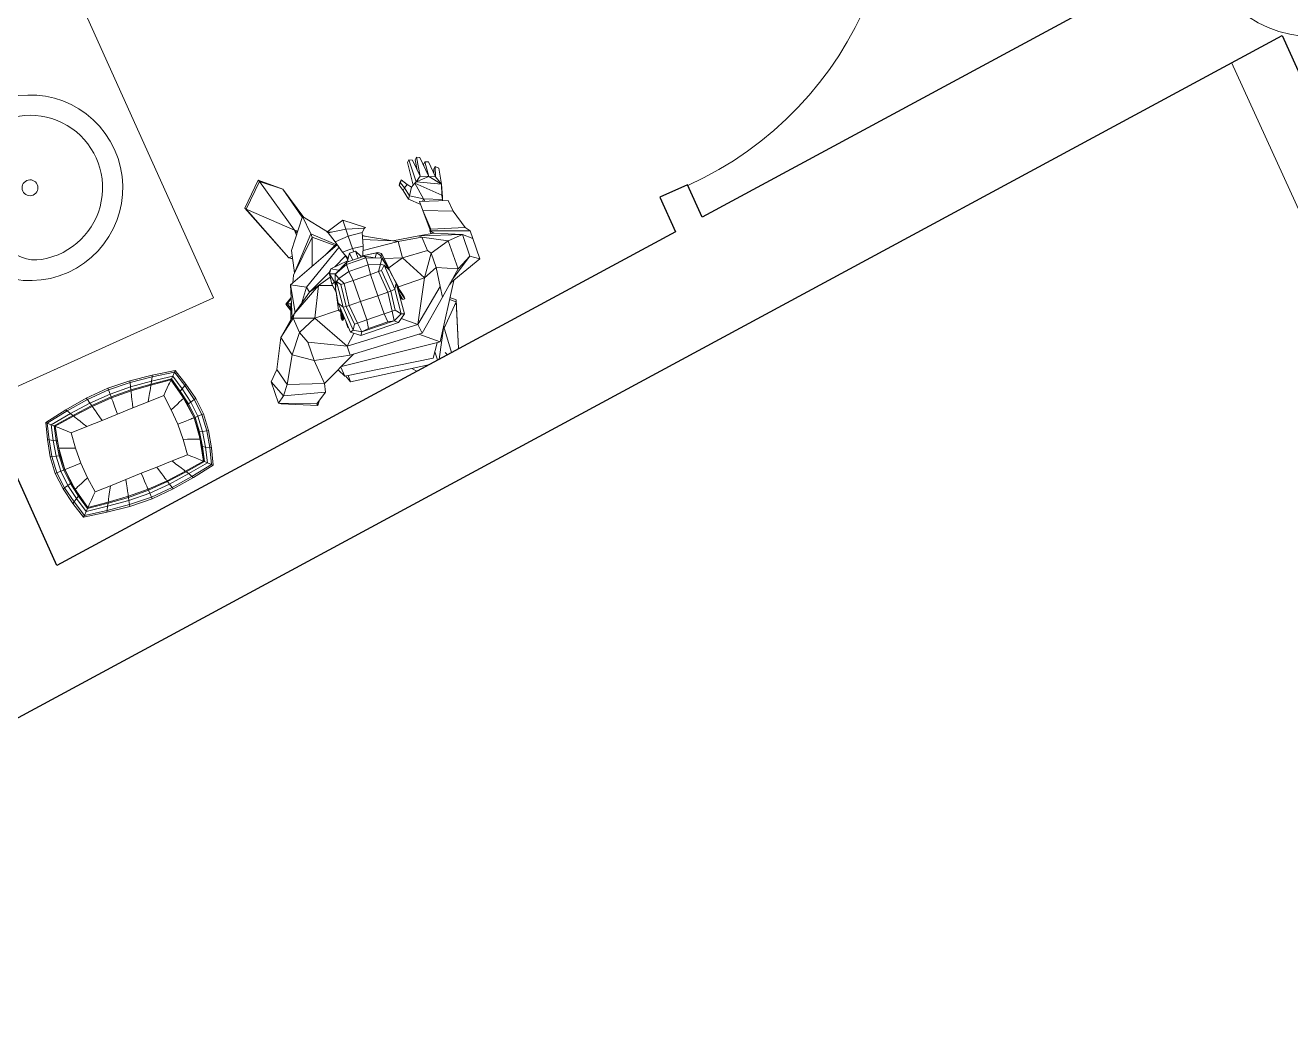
# Model space of a CAD drawing. Header units: metres. Extents: x -217 to -108, y -304 to -188.
# Drawn here: x -149.127 to -145.837, y -229.414 to -226.815 of the extents above; entities that cross this region are included whole.
import ezdxf

# ---------------------------------------------------------------- set-up
doc = ezdxf.new("R2010")
doc.units = ezdxf.units.M
for name, color, linetype, lineweight in [('A-DOOR', 31, 'Continuous', 9), ('A-FLOR', 192, 'Continuous', 9), ('A-WALL', 113, 'Continuous', 9), ('G-IMPT', 8, 'Continuous', 9), ('I-WALL', 2, 'Continuous', 9), ('L-SITE', 91, 'Continuous', 9), ('P-SANR-FIXT', 6, 'Continuous', 9), ('Q-CASE', 31, 'Continuous', 9), ('Q-SPCQ', 91, 'Continuous', 9), ('S-COLS', 52, 'Continuous', 9)]:
    doc.layers.add(name, color=color, linetype=linetype, lineweight=lineweight)

# ---------------------------------------------------------------- blocks, each defined once
blk = doc.blocks.new('M_Hormigón-Redondo-Pilar - 600 mm-V49-Nivel 3')
at = {"layer": 'S-COLS'}
h = blk.add_hatch(dxfattribs=at)
h.set_pattern_fill('FP_9', color=256, style=0, pattern_type=2)
h.set_pattern_definition([(50, (145.779, 226.544), (0.7288314, -0.0632911), [0.076, -0.838]), (355, (145.779, 226.544), (-0.1409327, 0.764191), [0.061, -0.671]), (100.451, (145.84, 226.539), (0.5877327, 0.700228), [0.065, -0.712]), (46.184, (145.779, 226.747), (1.0841735, -0.1685523), [0.114, -1.257]), (96.636, (145.87, 226.733), (0.9500268, 0.989415), [0.097, -1.069]), (351.184, (145.779, 226.747), (0.9499683, 0.9901036), [0.091, -1.006]), (21, (145.881, 226.697), (0.6067662, -0.4087001), [0.076, -0.838]), (326, (145.881, 226.697), (0.2472247, 0.736702), [0.061, -0.671]), (71.451, (145.931, 226.663), (0.8535199, 0.3274948), [0.065, -0.712]), (37.5, (145.779, 226.544), (0.0124776, 0.3385577), [0.034, -0.629, 0.034, -0.647, -0.673]), (37.5, (145.779, 226.544), (0.0124776, 0.3385577), [-1.343, 0.034, -0.64]), (7.5, (145.779, 226.544), (0.26703754, 0.40027984), [0.034, -0.355, 0.034, -0.614, -0.257]), (7.5, (145.779, 226.544), (0.26703754, 0.40027984), [-1.035, 0.034, -0.223]), (327.5, (145.553, 226.544), (0.54253947, -0.02312834), [0.034, -0.22, 0.034, -0.759, -1.052]), (327.5, (145.553, 226.544), (0.54253947, -0.02312834), [-1.046, 0.034, -1.018]), (317.5, (145.451, 226.544), (0.5922234, 0.1015895), [0.034, -0.297, 0.034, -0.493, -0.747]), (317.5, (145.451, 226.544), (0.5922234, 0.1015895), [-0.856, 0.034, -0.713])])
h.paths.add_polyline_path([(0, -0.3), (0.0585, -0.2942), (0.1148, -0.2772), (0.1667, -0.2494), (0.2121, -0.2121), (0.2494, -0.1667), (0.2772, -0.1148), (0.2942, -0.0585), (0.3, 0), (0.2942, 0.0585), (0.2772, 0.1148), (0.2494, 0.1667), (0.2104, 0.2135), (0.1667, 0.2494), (0.1148, 0.2772), (0.0585, 0.2942), (-0.0052, 0.2995), (-0.0585, 0.2942), (-0.1192, 0.2748), (-0.1667, 0.2494), (-0.2121, 0.2121), (-0.2494, 0.1667), (-0.2772, 0.1148), (-0.2942, 0.0585), (-0.3, 0), (-0.2942, -0.0585), (-0.2772, -0.1148), (-0.2494, -0.1667), (-0.2102, -0.2138), (-0.1667, -0.2494), (-0.1148, -0.2772), (-0.0585, -0.2942), (-0.0187, -0.2982)], flags=0)
for start, end in [(360, 180), (180, 360)]:
    blk.add_arc((0, 0), 0.3, start, end, dxfattribs=at)
blk = doc.blocks.new('Man07 - 02ZMAN07_dwg-562147-Nivel 3')
at = {"layer": 'G-IMPT'}
for p, q in [((0.1262, 0.4141), (0.0909, 0.3248)), ((0.1294, 0.4203), (0.096, 0.3262)), ((0.1437, 0.4017), (0.1171, 0.2952)), ((0.1294, 0.4203), (0.1262, 0.4141)), ((0.1885, 0.4203), (0.1294, 0.4203)), ((0.1437, 0.4017), (0.1294, 0.4203)), ((0.1437, 0.4017), (0.1885, 0.4203)), ((0.1688, 0.3831), (0.1437, 0.4017)), ((0.214, 0.3955), (0.1688, 0.3831)), ((0.214, 0.3955), (0.1885, 0.4203)), ((0.214, 0.3955), (0.2892, 0.3583)), ((0.139, 0.2901), (0.1688, 0.3831)), ((0.2368, 0.3459), (0.1688, 0.3831)), ((0.2047, 0.2963), (0.2368, 0.3459)), ((0.2892, 0.3583), (0.2368, 0.3459)), ((0.2862, 0.3087), (0.2368, 0.3459)), ((0.3357, 0.3056), (0.2892, 0.3583)), ((0.3266, 0.3118), (0.2892, 0.3583)), ((0.6381, 0.3377), (0.4787, 0.2716)), ((0.6341, 0.3355), (0.4787, 0.2716)), ((0.6341, 0.3355), (0.5411, 0.234)), ((0.6341, 0.3355), (0.6381, 0.3377)), ((0.6341, 0.3355), (0.6909, 0.2789)), ((0.6381, 0.3377), (0.6949, 0.2811)), ((0.096, 0.3262), (0.0909, 0.3248)), ((0.0909, 0.3248), (0.1028, 0.3162)), ((0.0909, 0.3248), (0.097, 0.3248)), ((0.1171, 0.2952), (0.096, 0.3262)), ((0.139, 0.2901), (0.2047, 0.2963)), ((0.1868, 0.2032), (0.2047, 0.2963)), ((0.2047, 0.2963), (0.2548, 0.2963)), ((0.2116, 0.2032), (0.2548, 0.2963)), ((0.2548, 0.2963), (0.2862, 0.3087)), ((0.2862, 0.3087), (0.3266, 0.3118)), ((0.3077, 0.259), (0.2862, 0.3087)), ((0.3077, 0.259), (0.3266, 0.3118)), ((0.3241, 0.3187), (0.3636, 0.3056)), ((0.3266, 0.3118), (0.3357, 0.3056)), ((0.3316, 0.3134), (0.327, 0.3155)), ((0.4101, 0.2901), (0.3278, 0.3145)), ((0.3357, 0.3056), (0.376, 0.2497)), ((0.3853, 0.2218), (0.3357, 0.3056)), ((0.3383, 0.302), (0.4101, 0.2901)), ((0.3667, 0.318), (0.3478, 0.3108)), ((0.3481, 0.3118), (0.3667, 0.318)), ((0.3667, 0.3149), (0.3526, 0.3092)), ((0.3667, 0.3149), (0.3636, 0.3056)), ((0.3651, 0.3034), (0.3636, 0.3056)), ((0.3784, 0.2995), (0.3667, 0.318)), ((0.3776, 0.2997), (0.3667, 0.318)), ((0.3667, 0.318), (0.3667, 0.3149)), ((0.3764, 0.3001), (0.3667, 0.3149)), ((0.139, 0.2901), (0.1171, 0.2952)), ((0.139, 0.2901), (0.1865, 0.1945)), ((0.3548, 0.279), (0.3915, 0.2528)), ((0.3915, 0.2528), (0.4101, 0.2901)), ((0.4101, 0.2901), (0.469, 0.1415)), ((0.4318, 0.2745), (0.4129, 0.2829)), ((0.5187, 0.197), (0.4318, 0.2745)), ((0.5094, 0.197), (0.4318, 0.2745)), ((0.4363, 0.2705), (0.4939, 0.259)), ((0.4731, 0.2632), (0.4787, 0.2716)), ((0.4733, 0.2631), (0.4787, 0.2716)), ((0.4787, 0.2716), (0.48, 0.2618)), ((0.6909, 0.2789), (0.5411, 0.234)), ((0.6521, 0.2285), (0.6949, 0.2811)), ((0.6521, 0.2285), (0.6909, 0.2789)), ((0.6909, 0.2789), (0.6949, 0.2811)), ((0.1402, 0.2342), (0.1092, 0.0016)), ((0.1399, 0.2319), (0.1216, 0.2249)), ((0.1612, 0.2455), (0.1402, 0.2342)), ((0.1657, 0.2363), (0.1402, 0.2342)), ((0.1433, -0.0294), (0.1668, 0.2342)), ((0.2116, 0.2032), (0.3077, 0.259)), ((0.3077, 0.1939), (0.3077, 0.259)), ((0.3077, 0.259), (0.3853, 0.2218)), ((0.376, 0.2497), (0.3915, 0.2528)), ((0.3853, 0.2218), (0.376, 0.2497)), ((0.376, 0.2497), (0.4086, 0.1836)), ((0.3915, 0.2528), (0.4615, 0.1394)), ((0.4939, 0.259), (0.5683, 0.2032)), ((0.5411, 0.234), (0.5279, 0.2335)), ((0.5411, 0.234), (0.5279, 0.2335)), ((0.534, 0.2301), (0.5411, 0.234)), ((0.5363, 0.2272), (0.5411, 0.234)), ((0.5411, 0.234), (0.5363, 0.2272)), ((0.1216, 0.2249), (0.0969, 0.0185)), ((0.1216, 0.2249), (0.139, 0.2249)), ((0.1868, 0.2032), (0.1806, 0.0078)), ((0.1868, 0.2032), (0.2116, 0.2032)), ((0.2116, 0.2032), (0.2054, 0.0109)), ((0.2374, 0.1754), (0.2116, 0.2032)), ((0.3731, 0.1877), (0.3853, 0.2218)), ((0.3853, 0.2218), (0.3957, 0.1864)), ((0.5094, 0.197), (0.4375, 0.221)), ((0.5683, 0.2032), (0.51, 0.1546)), ((0.5187, 0.197), (0.5683, 0.2032)), ((0.5648, 0.2003), (0.6521, 0.2285)), ((0.5656, 0.2009), (0.6521, 0.2285)), ((0.5672, 0.204), (0.6521, 0.2285)), ((0.2429, 0.1827), (0.2262, 0.1604)), ((0.2457, 0.1744), (0.2345, 0.1548)), ((0.2345, 0.1548), (0.2457, 0.1744)), ((0.2429, 0.1827), (0.3253, 0.1883)), ((0.2429, 0.1827), (0.2457, 0.1744)), ((0.3113, 0.1799), (0.2457, 0.1744)), ((0.2457, 0.1744), (0.2597, 0.166)), ((0.2597, 0.166), (0.2457, 0.1744)), ((0.2555, 0.1836), (0.2569, 0.1855)), ((0.2569, 0.1855), (0.2708, 0.1855)), ((0.2569, 0.1855), (0.2647, 0.1842)), ((0.2597, 0.166), (0.3099, 0.1716)), ((0.3099, 0.1716), (0.2597, 0.166)), ((0.2597, 0.1576), (0.2597, 0.166)), ((0.2708, 0.1855), (0.2737, 0.1848)), ((0.2848, 0.1939), (0.2792, 0.1939)), ((0.3052, 0.187), (0.2792, 0.1939)), ((0.2792, 0.1939), (0.2792, 0.1911)), ((0.3034, 0.1868), (0.2792, 0.1911)), ((0.2792, 0.1911), (0.282, 0.1883)), ((0.2972, 0.1864), (0.282, 0.1883)), ((0.282, 0.1883), (0.2929, 0.1861)), ((0.296, 0.1911), (0.2848, 0.1939)), ((0.2848, 0.1939), (0.307, 0.1871)), ((0.296, 0.1911), (0.3095, 0.1872)), ((0.3006, 0.1895), (0.3077, 0.1939)), ((0.3076, 0.1938), (0.3077, 0.1939)), ((0.3077, 0.1939), (0.354, 0.1846)), ((0.3077, 0.1877), (0.3077, 0.1939)), ((0.3113, 0.1799), (0.3099, 0.1716)), ((0.3099, 0.1716), (0.3685, 0.166)), ((0.3099, 0.1716), (0.3685, 0.166)), ((0.3099, 0.1632), (0.3099, 0.1716)), ((0.3253, 0.1883), (0.3113, 0.1799)), ((0.3113, 0.1799), (0.3797, 0.1744)), ((0.3253, 0.1883), (0.363, 0.1827)), ((0.363, 0.1827), (0.3253, 0.1883)), ((0.3521, 0.1843), (0.3769, 0.1883)), ((0.3545, 0.184), (0.3769, 0.1883)), ((0.363, 0.1827), (0.3797, 0.1744)), ((0.363, 0.1827), (0.3797, 0.1744)), ((0.363, 0.1827), (0.3992, 0.1716)), ((0.3797, 0.1744), (0.3685, 0.166)), ((0.3685, 0.166), (0.3797, 0.1744)), ((0.3685, 0.1576), (0.3685, 0.166)), ((0.3685, 0.1576), (0.3853, 0.166)), ((0.3704, 0.1804), (0.3797, 0.1799)), ((0.3797, 0.1799), (0.3768, 0.1785)), ((0.3769, 0.1883), (0.4048, 0.1855)), ((0.3769, 0.1883), (0.3797, 0.1799)), ((0.3797, 0.1799), (0.4048, 0.1855)), ((0.3853, 0.166), (0.3797, 0.1744)), ((0.3853, 0.166), (0.3992, 0.1716)), ((0.3853, 0.166), (0.3937, 0.1353)), ((0.3992, 0.1716), (0.4188, 0.1325)), ((0.3992, 0.1716), (0.4132, 0.1353)), ((0.4048, 0.1855), (0.3998, 0.1704)), ((0.4104, 0.1827), (0.4048, 0.1855)), ((0.4048, 0.1855), (0.416, 0.1771)), ((0.416, 0.1771), (0.4061, 0.1599)), ((0.4104, 0.1827), (0.416, 0.1771)), ((0.416, 0.1771), (0.4216, 0.1297)), ((0.4173, 0.166), (0.4349, 0.1303)), ((0.4535, 0.1807), (0.4724, 0.1425)), ((0.5094, 0.197), (0.4697, 0.1478)), ((0.5187, 0.197), (0.4713, 0.1446)), ((0.5187, 0.197), (0.5094, 0.197)), ((0.2262, 0.1604), (0.2262, 0.0571)), ((0.2345, 0.1548), (0.2262, 0.1604)), ((0.2597, 0.1576), (0.2345, 0.1548)), ((0.2345, 0.1548), (0.2373, 0.1353)), ((0.2345, 0.1548), (0.2345, 0.0655)), ((0.2373, 0.1353), (0.2345, 0.1548)), ((0.2373, 0.1353), (0.2373, 0.0822)), ((0.2373, 0.0822), (0.2373, 0.1353)), ((0.2597, 0.1325), (0.2373, 0.1353)), ((0.2597, 0.1576), (0.3099, 0.1632)), ((0.2597, 0.1576), (0.2597, 0.1325)), ((0.2597, 0.1325), (0.3099, 0.1325)), ((0.2597, 0.1325), (0.2597, 0.085)), ((0.3099, 0.1632), (0.3099, 0.1325)), ((0.3099, 0.1632), (0.3685, 0.1576)), ((0.3099, 0.1325), (0.3099, 0.085)), ((0.3099, 0.1325), (0.3685, 0.1325)), ((0.3685, 0.1576), (0.3685, 0.1325)), ((0.3685, 0.1325), (0.3937, 0.1353)), ((0.3685, 0.1325), (0.3685, 0.085)), ((0.3937, 0.1353), (0.3937, 0.0822)), ((0.3937, 0.1353), (0.4132, 0.1353)), ((0.4132, 0.1353), (0.4132, 0.0822)), ((0.4132, 0.1353), (0.4188, 0.1325)), ((0.4188, 0.1325), (0.4188, 0.085)), ((0.4263, 0.1265), (0.4473, 0.135)), ((0.4473, 0.135), (0.4783, 0.1443)), ((0.4473, 0.135), (0.4473, 0.107)), ((0.4783, 0.1443), (0.5063, 0.1536)), ((0.4814, 0.107), (0.4783, 0.1443)), ((0.5063, 0.1536), (0.5001, 0.107)), ((0.5047, 0.1417), (0.5094, 0.1567)), ((0.5063, 0.1536), (0.5094, 0.1567)), ((0.5094, 0.1567), (0.5249, 0.107)), ((0.4216, 0.1297), (0.4188, 0.1283)), ((0.4188, 0.1163), (0.4383, 0.1185)), ((0.4188, 0.1018), (0.4383, 0.1018)), ((0.4216, 0.1297), (0.4383, 0.1185)), ((0.4216, 0.0934), (0.4383, 0.1018)), ((0.4232, 0.1286), (0.4349, 0.1303)), ((0.4383, 0.1018), (0.4383, 0.1185)), ((0.4383, 0.107), (0.4473, 0.107)), ((0.4473, 0.107), (0.4442, 0.0791)), ((0.4473, 0.107), (0.4814, 0.107)), ((0.4814, 0.107), (0.4783, 0.0698)), ((0.4814, 0.107), (0.5001, 0.107)), ((0.5001, 0.107), (0.4877, 0.0605)), ((0.5249, 0.107), (0.4877, 0.0574)), ((0.5001, 0.107), (0.5249, 0.107)), ((0.2345, 0.0655), (0.2373, 0.0822)), ((0.2345, 0.0655), (0.2373, 0.0822)), ((0.2597, 0.085), (0.2373, 0.0822)), ((0.2597, 0.085), (0.3099, 0.085)), ((0.2597, 0.085), (0.2597, 0.0627)), ((0.3099, 0.085), (0.3099, 0.0571)), ((0.3099, 0.085), (0.3685, 0.085)), ((0.3685, 0.085), (0.3685, 0.0627)), ((0.3685, 0.085), (0.3937, 0.0822)), ((0.3937, 0.0822), (0.3853, 0.0515)), ((0.3937, 0.0822), (0.4132, 0.0822)), ((0.4132, 0.0822), (0.3992, 0.0431)), ((0.4052, 0.0597), (0.4188, 0.085)), ((0.4132, 0.0822), (0.4188, 0.085)), ((0.416, 0.0487), (0.4216, 0.0934)), ((0.416, 0.0515), (0.4216, 0.0934)), ((0.4216, 0.0934), (0.4188, 0.0939)), ((0.4442, 0.0791), (0.4208, 0.0875)), ((0.4256, -0.0108), (0.4335, 0.0829)), ((0.4318, 0.0016), (0.4606, 0.0747)), ((0.4318, 0.0016), (0.4702, 0.072)), ((0.4783, 0.0698), (0.4442, 0.0791)), ((0.4651, 0.0626), (0.4713, 0.0717)), ((0.4877, 0.0605), (0.4783, 0.0698)), ((0.0912, 0.053), (0.1022, 0.0629)), ((0.2342, 0.0464), (0.2054, 0.0109)), ((0.2345, 0.0655), (0.2262, 0.0571)), ((0.2429, 0.0348), (0.2262, 0.0571)), ((0.2457, 0.0431), (0.2345, 0.0655)), ((0.2345, 0.0655), (0.2457, 0.0431)), ((0.2597, 0.0627), (0.2345, 0.0655)), ((0.2457, 0.0431), (0.2429, 0.0348)), ((0.2429, 0.0348), (0.3253, 0.0292)), ((0.2457, 0.0431), (0.2597, 0.0543)), ((0.2597, 0.0543), (0.2457, 0.0431)), ((0.2457, 0.0431), (0.3113, 0.0376)), ((0.2597, 0.0627), (0.3099, 0.0571)), ((0.2597, 0.0627), (0.2597, 0.0543)), ((0.2597, 0.0543), (0.3099, 0.0487)), ((0.2597, 0.0543), (0.3099, 0.0487)), ((0.3099, 0.0571), (0.3685, 0.0627)), ((0.3099, 0.0571), (0.3099, 0.0487)), ((0.3099, 0.0487), (0.3685, 0.0543)), ((0.3099, 0.0487), (0.3685, 0.0543)), ((0.3113, 0.0376), (0.3099, 0.0487)), ((0.3113, 0.0376), (0.3797, 0.0431)), ((0.3113, 0.0376), (0.3253, 0.0292)), ((0.3139, 0.0264), (0.3525, 0.0332)), ((0.3253, 0.0292), (0.363, 0.0348)), ((0.363, 0.0348), (0.3253, 0.0292)), ((0.3522, 0.0332), (0.3769, 0.0348)), ((0.363, 0.0348), (0.3797, 0.0431)), ((0.363, 0.0348), (0.3797, 0.0431)), ((0.363, 0.0348), (0.3992, 0.0431)), ((0.3685, 0.0627), (0.3685, 0.0543)), ((0.3685, 0.0627), (0.3853, 0.0515)), ((0.3797, 0.0431), (0.3685, 0.0543)), ((0.3685, 0.0543), (0.3797, 0.0431)), ((0.3691, 0.0343), (0.3822, -0.0077)), ((0.3737, 0.0372), (0.3797, 0.0376)), ((0.3751, 0.0376), (0.3797, 0.0376)), ((0.3769, 0.0348), (0.4104, 0.0403)), ((0.3769, 0.0348), (0.3797, 0.0376)), ((0.3853, 0.0515), (0.3797, 0.0431)), ((0.3797, 0.0376), (0.4048, 0.0431)), ((0.3822, -0.0077), (0.3958, 0.0379)), ((0.3853, 0.0515), (0.3992, 0.0431)), ((0.4007, 0.0473), (0.4048, 0.0431)), ((0.4048, 0.0431), (0.416, 0.0515)), ((0.4048, 0.0431), (0.4104, 0.0403)), ((0.416, 0.0515), (0.4051, 0.0597)), ((0.4104, 0.0403), (0.416, 0.0487)), ((0.416, 0.0487), (0.416, 0.0515)), ((0.4884, 0.0632), (0.4877, 0.0574)), ((0.4877, 0.0574), (0.4877, 0.0605)), ((0.1441, -0.0209), (0.1092, 0.0016)), ((0.1808, 0.0167), (0.1433, -0.0294)), ((0.1806, 0.0078), (0.2054, 0.0109)), ((0.1806, 0.0078), (0.2519, -0.0729)), ((0.2054, 0.0109), (0.2798, -0.076)), ((0.2054, 0.0109), (0.3139, -0.045)), ((0.3034, 0.0307), (0.2792, 0.0264)), ((0.2792, 0.0208), (0.3136, 0.03)), ((0.282, 0.0292), (0.2792, 0.0264)), ((0.2792, 0.0264), (0.2792, 0.0208)), ((0.2792, 0.0208), (0.2848, 0.0208)), ((0.2883, 0.0317), (0.282, 0.0292)), ((0.282, 0.0292), (0.2972, 0.0311)), ((0.3144, 0.0299), (0.2848, 0.0208)), ((0.2848, 0.0208), (0.296, 0.0236)), ((0.296, 0.0236), (0.3155, 0.0292)), ((0.311, 0.0279), (0.3139, 0.0264)), ((0.3139, 0.0287), (0.3139, 0.0264)), ((0.3139, 0.0264), (0.3139, -0.045)), ((0.4225, -0.0667), (0.4318, 0.0016)), ((0.4318, 0.0016), (0.4256, -0.0108)), ((0.1012, -0.0077), (0.1237, -0.0077)), ((0.1855, -0.0551), (0.1019, -0.012)), ((0.1059, -0.0361), (0.1131, -0.0323)), ((0.2834, -0.1147), (0.1433, -0.0294)), ((0.3139, -0.045), (0.3822, -0.0077)), ((0.3791, -0.076), (0.3822, -0.0077)), ((0.4256, -0.0108), (0.3822, -0.0077)), ((0.4256, -0.0108), (0.4163, -0.0729)), ((0.1773, -0.0509), (0.1079, -0.0482)), ((0.1737, -0.0507), (0.2289, -0.1027)), ((0.3295, -0.0822), (0.3139, -0.045)), ((0.3139, -0.045), (0.3698, -0.0822)), ((0.5474, -0.0665), (0.5636, -0.061)), ((0.5636, -0.061), (0.5699, -0.0652)), ((0.5636, -0.061), (0.5686, -0.0663)), ((0.5699, -0.0652), (0.5749, -0.0705)), ((0.1113, -0.0689), (0.2289, -0.1027)), ((0.2333, -0.1045), (0.1113, -0.069)), ((0.2289, -0.1027), (0.2402, -0.0884)), ((0.2333, -0.1045), (0.2441, -0.0908)), ((0.2519, -0.0729), (0.3077, -0.1349)), ((0.2519, -0.0729), (0.2798, -0.076)), ((0.2798, -0.076), (0.3295, -0.0822)), ((0.3295, -0.0822), (0.3077, -0.1349)), ((0.3295, -0.0822), (0.3698, -0.0822)), ((0.3698, -0.0822), (0.3791, -0.076)), ((0.3698, -0.0822), (0.3853, -0.1349)), ((0.4163, -0.0729), (0.3791, -0.076)), ((0.4163, -0.0729), (0.3853, -0.1349)), ((0.4225, -0.0667), (0.3884, -0.1752)), ((0.4256, -0.0983), (0.3915, -0.197)), ((0.4225, -0.0667), (0.4163, -0.1059)), ((0.4225, -0.0667), (0.4163, -0.0729)), ((0.4256, -0.0983), (0.4163, -0.1059)), ((0.4175, -0.0982), (0.4256, -0.0983)), ((0.4287, -0.1014), (0.4256, -0.0983)), ((0.4814, -0.0977), (0.4264, -0.099)), ((0.4814, -0.0977), (0.4287, -0.1014)), ((0.4814, -0.0977), (0.4535, -0.1721)), ((0.4814, -0.0977), (0.5063, -0.0977)), ((0.5063, -0.0977), (0.4845, -0.169)), ((0.4979, -0.0977), (0.5213, -0.0721)), ((0.5283, -0.0774), (0.5092, -0.1092)), ((0.5213, -0.0721), (0.5474, -0.0665)), ((0.5213, -0.0721), (0.5283, -0.0774)), ((0.5524, -0.0719), (0.5283, -0.0774)), ((0.5487, -0.0898), (0.5283, -0.0774)), ((0.5474, -0.0665), (0.5524, -0.0719)), ((0.5584, -0.0816), (0.5487, -0.0898)), ((0.5487, -0.0898), (0.5553, -0.1014)), ((0.552, -0.0956), (0.6125, -0.1012)), ((0.5524, -0.0719), (0.5686, -0.0663)), ((0.5524, -0.0719), (0.5584, -0.0816)), ((0.5584, -0.0816), (0.5749, -0.0705)), ((0.5686, -0.0663), (0.5749, -0.0705)), ((0.2289, -0.1027), (0.2333, -0.1045)), ((0.2764, -0.1003), (0.2808, -0.1076)), ((0.2792, -0.1031), (0.3139, -0.197)), ((0.2853, -0.11), (0.3295, -0.1752)), ((0.4163, -0.1059), (0.3884, -0.1752)), ((0.4287, -0.1014), (0.4039, -0.1876)), ((0.5092, -0.1092), (0.4915, -0.1553)), ((0.5092, -0.1092), (0.5023, -0.1108)), ((0.5553, -0.1014), (0.5026, -0.1574)), ((0.5041, -0.1047), (0.5092, -0.1092)), ((0.5092, -0.1092), (0.5553, -0.1014)), ((0.5577, -0.1056), (0.5305, -0.1663)), ((0.5553, -0.1014), (0.5577, -0.1056)), ((0.5599, -0.1412), (0.5577, -0.1056)), ((0.5577, -0.1056), (0.5679, -0.1202)), ((0.5577, -0.1056), (0.6175, -0.1065)), ((0.5599, -0.1412), (0.5679, -0.1202)), ((0.5679, -0.1202), (0.6143, -0.1149)), ((0.5679, -0.1202), (0.6175, -0.1275)), ((0.5855, -0.1182), (0.6124, -0.1221)), ((0.6124, -0.1221), (0.6175, -0.1275)), ((0.6125, -0.1012), (0.6175, -0.1065)), ((0.6175, -0.1275), (0.6142, -0.1358)), ((0.6143, -0.1149), (0.6175, -0.1065)), ((0.3295, -0.1752), (0.3077, -0.1349)), ((0.3853, -0.1349), (0.3077, -0.1349)), ((0.3884, -0.1752), (0.3853, -0.1349)), ((0.4915, -0.1553), (0.489, -0.1545)), ((0.4972, -0.1575), (0.4915, -0.1553)), ((0.5026, -0.1574), (0.4915, -0.1553)), ((0.4972, -0.1575), (0.5026, -0.1574)), ((0.4972, -0.1575), (0.5305, -0.1663)), ((0.5305, -0.1663), (0.5026, -0.1574)), ((0.5599, -0.1412), (0.5305, -0.1663)), ((0.5305, -0.1663), (0.5535, -0.1579)), ((0.5599, -0.1412), (0.5535, -0.1579)), ((0.5535, -0.1579), (0.5959, -0.1526)), ((0.5535, -0.1579), (0.5792, -0.1652)), ((0.5599, -0.1412), (0.6142, -0.1358)), ((0.5599, -0.1412), (0.5992, -0.1442)), ((0.5631, -0.1567), (0.5742, -0.1598)), ((0.5742, -0.1598), (0.5792, -0.1652)), ((0.5879, -0.1384), (0.5941, -0.1389)), ((0.5941, -0.1389), (0.5992, -0.1442)), ((0.5992, -0.1442), (0.5959, -0.1526)), ((0.3139, -0.197), (0.3295, -0.1752)), ((0.3139, -0.197), (0.3698, -0.197)), ((0.3884, -0.1752), (0.3295, -0.1752)), ((0.3698, -0.197), (0.3884, -0.1752)), ((0.3915, -0.197), (0.3698, -0.197)), ((0.4039, -0.1876), (0.3915, -0.197)), ((0.4535, -0.1721), (0.4039, -0.1876)), ((0.4845, -0.169), (0.4535, -0.1721)), ((0.5305, -0.1663), (0.5721, -0.1735)), ((0.5792, -0.1652), (0.5721, -0.1735))]:
    blk.add_line(p, q, dxfattribs=at)
blk = doc.blocks.new('Man07 - Man07-562415-Nivel 3')
blk.add_blockref('Man07 - 02ZMAN07_dwg-562147-Nivel 3', (0, 0))
blk = doc.blocks.new('M_Simple-A ras - 0915 x 2134 mm-990989-Nivel 3')
at = {"layer": 'A-DOOR', "lineweight": 18}
for p, q in [((0.4065, -0.0395), (0.4065, -0.9548)), ((0.4575, -0.0395), (0.4065, -0.0395)), ((0.4575, -0.0395), (0.4575, -0.9548)), ((0.4575, -0.9548), (0.4065, -0.9548))]:
    blk.add_line(p, q, dxfattribs=at)
at = {"layer": 'A-DOOR'}
blk.add_arc((0.4575, -0.0395), 0.9167, 180, 266.8107, dxfattribs=at)
blk = doc.blocks.new('Vanity_Four_Sinks_3958 - 25_ Deep-1021336-Nivel 3')
at = {"layer": 'Q-CASE'}
for p, q in [((-1.3275, 0), (-1.3275, 0.635)), ((-1.3275, 0.635), (1.8729, 0.635)), ((1.8729, 0.635), (1.8729, 0)), ((1.8729, 0), (-1.3275, 0))]:
    blk.add_line(p, q, dxfattribs=at)
blk = doc.blocks.new('Sink_Vanity_Round - 19_ x 19_-1021337-Nivel 3')
at = {"layer": 'P-SANR-FIXT'}
for p, q in [((0.0871, -0.2471), (0.0871, -0.1363)), ((0.1062, -0.2471), (0.1062, -0.1363))]:
    blk.add_line(p, q, dxfattribs=at)
for centre, radius, start, end in [((0.0967, -0.0852), 0.2413, 0, 180), ((0.0967, -0.0852), 0.1887, 345.2115, 194.7885), ((0.0967, -0.0852), 0.0206, 0, 180), ((0.0967, -0.0852), 0.2413, 180, 0), ((0.0967, -0.0852), 0.0206, 180, 0), ((0.0967, -0.1363), 0.00952, 0, 180), ((0.0124, -0.1074), 0.1016, 194.7885, 256.1035), ((0.1809, -0.1074), 0.1016, 283.8965, 345.2115), ((0.0967, 0.233), 0.4523, 256.1035, 283.8965), ((0.0459, -0.2471), 0.0127, 0, 180), ((0.0459, -0.2471), 0.0127, 180, 0), ((0.0967, -0.2471), 0.00952, 180, 0), ((0.1475, -0.2471), 0.0127, 0, 180), ((0.1475, -0.2471), 0.0127, 180, 0)]:
    blk.add_arc(centre, radius, start, end, dxfattribs=at)
blk = doc.blocks.new('Wastebasket01 - 11ZWBK01_dwg-V81-Nivel 3')
at = {"layer": 'G-IMPT'}
for p, q in [((-0.0892, 0.1939), (-0.045, 0.2038)), ((-0.087, 0.19), (-0.0439, 0.1994)), ((-0.087, 0.19), (-0.0439, 0.1994)), ((-0.045, 0.2038), (0, 0.2079)), ((-0.0439, 0.1994), (-0.045, 0.2038)), ((-0.0439, 0.1994), (0, 0.2033)), ((-0.0439, 0.1994), (0, 0.2033)), ((-0.0439, 0.1994), (-0.0411, 0.1885)), ((0.045, 0.2038), (0, 0.2079)), ((0, 0.2079), (0, 0.2033)), ((0, 0.2033), (0.0439, 0.1994)), ((0, 0.2033), (0, 0.1919)), ((0, 0.2033), (0.0439, 0.1994)), ((0.0411, 0.1885), (0.0439, 0.1994)), ((0.045, 0.2038), (0.0439, 0.1994)), ((0.0439, 0.1994), (0.087, 0.19)), ((0.0439, 0.1994), (0.087, 0.19)), ((0.045, 0.2038), (0.0892, 0.1939)), ((-0.1326, 0.1813), (-0.1433, 0.1207)), ((-0.1294, 0.178), (-0.1394, 0.1185)), ((-0.1294, 0.178), (-0.1394, 0.1185)), ((-0.1326, 0.1813), (-0.0892, 0.1939)), ((-0.1326, 0.1813), (-0.1294, 0.178)), ((-0.1326, 0.1813), (-0.1294, 0.178)), ((-0.1213, 0.17), (-0.1297, 0.1131)), ((-0.1213, 0.17), (-0.1297, 0.1131)), ((-0.1294, 0.178), (-0.087, 0.19)), ((-0.1294, 0.178), (-0.087, 0.19)), ((-0.1294, 0.178), (-0.1213, 0.17)), ((-0.1294, 0.178), (-0.1213, 0.17)), ((-0.1213, 0.17), (-0.0815, 0.1804)), ((-0.1213, 0.17), (-0.0815, 0.1804)), ((-0.1213, 0.17), (-0.1158, 0.1641)), ((-0.1213, 0.17), (-0.1158, 0.1641)), ((-0.1158, 0.1641), (-0.0777, 0.1735)), ((-0.1139, 0.1621), (-0.0652, 0.1733)), ((-0.1139, 0.1621), (-0.0764, 0.1711)), ((-0.0892, 0.1939), (-0.087, 0.19)), ((-0.087, 0.19), (-0.0815, 0.1804)), ((-0.0815, 0.1804), (-0.0411, 0.1885)), ((-0.0815, 0.1804), (-0.0411, 0.1885)), ((-0.0777, 0.1735), (-0.0815, 0.1804)), ((-0.0777, 0.1735), (-0.0391, 0.1809)), ((-0.0764, 0.1711), (-0.0777, 0.1735)), ((-0.0764, 0.1711), (-0.0384, 0.1782)), ((-0.0575, 0.175), (-0.0569, 0.1736)), ((-0.0569, 0.1736), (-0.0563, 0.1719)), ((-0.0554, 0.1698), (-0.0563, 0.1719)), ((-0.0543, 0.1668), (-0.0554, 0.1698)), ((-0.0543, 0.1668), (-0.0523, 0.1618)), ((-0.054, 0.1754), (0, 0.1811)), ((-0.0411, 0.1885), (0, 0.1919)), ((-0.0411, 0.1885), (0, 0.1919)), ((-0.0391, 0.1809), (-0.0411, 0.1885)), ((-0.0391, 0.1809), (0, 0.1839)), ((-0.0391, 0.1809), (-0.0384, 0.1782)), ((-0.0384, 0.1782), (0, 0.1811)), ((0.0411, 0.1885), (0, 0.1919)), ((0.0411, 0.1885), (0, 0.1919)), ((0, 0.1839), (0, 0.1919)), ((0, 0.1839), (0, 0.1811)), ((0, 0.1839), (0.0391, 0.1809)), ((0, 0.1811), (0.054, 0.1754)), ((0, 0.1795), (0, 0.1811)), ((0, 0.1811), (0.0384, 0.1782)), ((0, 0.1795), (0, 0.1777)), ((0, 0.1753), (0, 0.1777)), ((0, 0.172), (0, 0.1753)), ((0, 0.1666), (0, 0.172)), ((0, 0.1666), (0, 0.1584)), ((0.0384, 0.1782), (0.0391, 0.1809)), ((0.0384, 0.1782), (0.0764, 0.1711)), ((0.0411, 0.1885), (0.0391, 0.1809)), ((0.0391, 0.1809), (0.0777, 0.1735)), ((0.0411, 0.1885), (0.0815, 0.1804)), ((0.0411, 0.1885), (0.0815, 0.1804)), ((0.0543, 0.1668), (0.0523, 0.1618)), ((0.0543, 0.1668), (0.0554, 0.1698)), ((0.0563, 0.1719), (0.0554, 0.1698)), ((0.0563, 0.1719), (0.0569, 0.1736)), ((0.1139, 0.1621), (0.0652, 0.1733)), ((0.0764, 0.1711), (0.0777, 0.1735)), ((0.0764, 0.1711), (0.1139, 0.1621)), ((0.0815, 0.1804), (0.0777, 0.1735)), ((0.1158, 0.1641), (0.0777, 0.1735)), ((0.087, 0.19), (0.0815, 0.1804)), ((0.1213, 0.17), (0.0815, 0.1804)), ((0.0815, 0.1804), (0.1213, 0.17)), ((0.087, 0.19), (0.0892, 0.1939)), ((0.1294, 0.178), (0.087, 0.19)), ((0.087, 0.19), (0.1294, 0.178)), ((0.1326, 0.1813), (0.0892, 0.1939)), ((0.1158, 0.1641), (0.1213, 0.17)), ((0.1158, 0.1641), (0.1213, 0.17)), ((0.1294, 0.178), (0.1213, 0.17)), ((0.1294, 0.178), (0.1213, 0.17)), ((0.1213, 0.17), (0.1297, 0.1131)), ((0.1213, 0.17), (0.1297, 0.1131)), ((0.1326, 0.1813), (0.1294, 0.178)), ((0.1326, 0.1813), (0.1294, 0.178)), ((0.1294, 0.178), (0.1394, 0.1185)), ((0.1294, 0.178), (0.1394, 0.1185)), ((0.1326, 0.1813), (0.1433, 0.1207)), ((-0.1158, 0.1641), (-0.123, 0.1092)), ((-0.1139, 0.1621), (-0.1206, 0.1078)), ((-0.1139, 0.1621), (-0.1206, 0.1078)), ((-0.1139, 0.1621), (-0.1158, 0.1641)), ((-0.1139, 0.1621), (-0.1158, 0.1641)), ((-0.1128, 0.1609), (-0.1139, 0.1621)), ((-0.1139, 0.1621), (-0.1128, 0.1609)), ((-0.1128, 0.1609), (-0.1116, 0.1596)), ((-0.1116, 0.1596), (-0.1128, 0.1609)), ((-0.1099, 0.1579), (-0.1116, 0.1596)), ((-0.1099, 0.1579), (-0.1116, 0.1596)), ((-0.1077, 0.1555), (-0.1099, 0.1579)), ((-0.1077, 0.1555), (-0.1099, 0.1579)), ((-0.1039, 0.1515), (-0.1077, 0.1555)), ((-0.1077, 0.1555), (-0.1039, 0.1515)), ((-0.1039, 0.1515), (-0.0983, 0.1457)), ((-0.0983, 0.1457), (-0.1039, 0.1515)), ((-0.091, 0.138), (-0.0983, 0.1457)), ((-0.091, 0.138), (-0.0983, 0.1457)), ((-0.0829, 0.1294), (-0.091, 0.138)), ((-0.091, 0.138), (-0.0829, 0.1294)), ((-0.0829, 0.1294), (-0.0415, 0.134)), ((-0.0829, 0.1294), (-0.0415, 0.134)), ((-0.0523, 0.1618), (-0.0494, 0.1544)), ((-0.0457, 0.1448), (-0.0494, 0.1544)), ((-0.0415, 0.134), (-0.0457, 0.1448)), ((0, 0.1361), (-0.0415, 0.134)), ((-0.0415, 0.134), (0, 0.1361)), ((0, 0.1479), (0, 0.1584)), ((0, 0.1479), (0, 0.1361)), ((0.0415, 0.134), (0, 0.1361)), ((0.0415, 0.134), (0, 0.1361)), ((0.0415, 0.134), (0.0457, 0.1448)), ((0.0829, 0.1294), (0.0415, 0.134)), ((0.0415, 0.134), (0.0829, 0.1294)), ((0.0494, 0.1544), (0.0457, 0.1448)), ((0.0494, 0.1544), (0.0523, 0.1618)), ((0.091, 0.138), (0.0829, 0.1294)), ((0.0829, 0.1294), (0.091, 0.138)), ((0.091, 0.138), (0.0983, 0.1457)), ((0.091, 0.138), (0.0983, 0.1457)), ((0.1039, 0.1515), (0.0983, 0.1457)), ((0.0983, 0.1457), (0.1039, 0.1515)), ((0.1039, 0.1515), (0.1077, 0.1555)), ((0.1077, 0.1555), (0.1039, 0.1515)), ((0.1099, 0.1579), (0.1077, 0.1555)), ((0.1077, 0.1555), (0.1099, 0.1579)), ((0.1099, 0.1579), (0.1116, 0.1596)), ((0.1099, 0.1579), (0.1116, 0.1596)), ((0.1116, 0.1596), (0.1128, 0.1609)), ((0.1116, 0.1596), (0.1128, 0.1609)), ((0.1128, 0.1609), (0.1139, 0.1621)), ((0.1139, 0.1621), (0.1128, 0.1609)), ((0.1158, 0.1641), (0.1139, 0.1621)), ((0.1158, 0.1641), (0.1139, 0.1621)), ((0.1139, 0.1621), (0.1206, 0.1078)), ((0.1139, 0.1621), (0.1206, 0.1078)), ((0.1158, 0.1641), (0.123, 0.1092)), ((-0.1433, 0.1207), (-0.1515, 0.0599)), ((-0.1394, 0.1185), (-0.1471, 0.0587)), ((-0.1394, 0.1185), (-0.1471, 0.0587)), ((-0.1433, 0.1207), (-0.1394, 0.1185)), ((-0.1394, 0.1185), (-0.1297, 0.1131)), ((-0.1297, 0.1131), (-0.1362, 0.056)), ((-0.1297, 0.1131), (-0.1362, 0.056)), ((-0.1297, 0.1131), (-0.123, 0.1092)), ((-0.123, 0.1092), (-0.1285, 0.0541)), ((-0.1206, 0.1078), (-0.1258, 0.0534)), ((-0.1206, 0.1078), (-0.1258, 0.0534)), ((-0.1206, 0.1078), (-0.123, 0.1092)), ((-0.1206, 0.1078), (-0.1193, 0.1071)), ((-0.1178, 0.1062), (-0.1193, 0.1071)), ((-0.1178, 0.1062), (-0.1158, 0.1051)), ((-0.113, 0.1035), (-0.1158, 0.1051)), ((-0.1085, 0.1009), (-0.113, 0.1035)), ((-0.1017, 0.097), (-0.1085, 0.1009)), ((-0.0829, 0.1294), (-0.0829, 0.0863)), ((-0.0829, 0.1294), (-0.0829, 0.0863)), ((0.0829, 0.0863), (0.0829, 0.1294)), ((0.0829, 0.1294), (0.0829, 0.0863)), ((0.1017, 0.097), (0.1085, 0.1009)), ((0.1085, 0.1009), (0.113, 0.1035)), ((0.113, 0.1035), (0.1158, 0.1051)), ((0.1178, 0.1062), (0.1158, 0.1051)), ((0.1178, 0.1062), (0.1193, 0.1071)), ((0.1193, 0.1071), (0.1206, 0.1078)), ((0.1206, 0.1078), (0.123, 0.1092)), ((0.1206, 0.1078), (0.1258, 0.0534)), ((0.1206, 0.1078), (0.1258, 0.0534)), ((0.123, 0.1092), (0.1297, 0.1131)), ((0.123, 0.1092), (0.1285, 0.0541)), ((0.1297, 0.1131), (0.1394, 0.1185)), ((0.1297, 0.1131), (0.1362, 0.056)), ((0.1297, 0.1131), (0.1362, 0.056)), ((0.1433, 0.1207), (0.1394, 0.1185)), ((0.1394, 0.1185), (0.1471, 0.0587)), ((0.1394, 0.1185), (0.1471, 0.0587)), ((0.1433, 0.1207), (0.1515, 0.0599)), ((-0.0928, 0.0919), (-0.1017, 0.097)), ((-0.0928, 0.0919), (-0.0829, 0.0863)), ((-0.0829, 0.0863), (-0.0829, 0.0432)), ((-0.0829, 0.0863), (-0.0829, 0.0432)), ((0.0829, 0.0863), (0.0928, 0.0919)), ((0.0829, 0.0432), (0.0829, 0.0863)), ((0.0829, 0.0863), (0.0829, 0.0432)), ((0.0928, 0.0919), (0.1017, 0.097)), ((-0.1515, 0.0599), (-0.1547, -0.0015)), ((-0.1515, 0.0599), (-0.1471, 0.0587)), ((-0.1471, 0.0587), (-0.1501, -0.0015)), ((-0.1471, 0.0587), (-0.1501, -0.0015)), ((-0.1471, 0.0587), (-0.1362, 0.056)), ((-0.1362, 0.056), (-0.1387, -0.0015)), ((-0.1362, 0.056), (-0.1387, -0.0015)), ((-0.1362, 0.056), (-0.1285, 0.0541)), ((-0.1307, -0.0012), (-0.1285, 0.0541)), ((-0.1258, 0.0534), (-0.1285, 0.0541)), ((-0.1258, 0.0534), (-0.1279, -0.0012)), ((-0.1258, 0.0534), (-0.1279, -0.0012)), ((-0.1258, 0.0534), (-0.1243, 0.0531)), ((-0.1226, 0.0526), (-0.1243, 0.0531)), ((-0.1204, 0.0521), (-0.1226, 0.0526)), ((-0.1204, 0.0521), (-0.1172, 0.0513)), ((-0.112, 0.0501), (-0.1172, 0.0513)), ((-0.1042, 0.0482), (-0.112, 0.0501)), ((-0.0942, 0.0458), (-0.1042, 0.0482)), ((-0.0942, 0.0458), (-0.0829, 0.0432)), ((-0.0829, 0.0432), (-0.0829, 0)), ((-0.0829, 0.0432), (-0.0829, 0)), ((0.0829, 0.0432), (0.0942, 0.0458)), ((0.0829, 0), (0.0829, 0.0432)), ((0.0829, 0.0432), (0.0829, 0)), ((0.0942, 0.0458), (0.1042, 0.0482)), ((0.112, 0.0501), (0.1042, 0.0482)), ((0.112, 0.0501), (0.1172, 0.0513)), ((0.1204, 0.0521), (0.1172, 0.0513)), ((0.1204, 0.0521), (0.1226, 0.0526)), ((0.1243, 0.0531), (0.1226, 0.0526)), ((0.1243, 0.0531), (0.1258, 0.0534)), ((0.1258, 0.0534), (0.1285, 0.0541)), ((0.1258, 0.0534), (0.1279, -0.0012)), ((0.1258, 0.0534), (0.1279, -0.0012)), ((0.1362, 0.056), (0.1285, 0.0541)), ((0.1285, 0.0541), (0.1307, -0.0012)), ((0.1471, 0.0587), (0.1362, 0.056)), ((0.1362, 0.056), (0.1387, -0.0015)), ((0.1362, 0.056), (0.1387, -0.0015)), ((0.1515, 0.0599), (0.1471, 0.0587)), ((0.1471, 0.0587), (0.1501, -0.0015)), ((0.1471, 0.0587), (0.1501, -0.0015)), ((0.1515, 0.0599), (0.1547, -0.0015)), ((-0.1547, -0.0015), (-0.1513, -0.0618)), ((-0.1547, -0.0015), (-0.1501, -0.0015)), ((-0.1501, -0.0015), (-0.147, -0.0607)), ((-0.1501, -0.0015), (-0.1387, -0.0015)), ((-0.1501, -0.0015), (-0.147, -0.0607)), ((-0.1307, -0.0012), (-0.1387, -0.0015)), ((-0.1387, -0.0015), (-0.1361, -0.0579)), ((-0.1387, -0.0015), (-0.1361, -0.0579)), ((-0.1307, -0.0012), (-0.1279, -0.0012)), ((-0.1307, -0.0012), (-0.1284, -0.0557)), ((-0.1263, -0.0011), (-0.1279, -0.0012)), ((-0.1279, -0.0012), (-0.1258, -0.055)), ((-0.1279, -0.0012), (-0.1258, -0.055)), ((-0.1263, -0.0011), (-0.1245, -0.0011)), ((-0.1222, -0.001), (-0.1245, -0.0011)), ((-0.1188, -0.0009), (-0.1222, -0.001)), ((-0.1134, -0.0008), (-0.1188, -0.0009)), ((-0.1134, -0.0008), (-0.1052, -0.0006)), ((-0.0947, -0.0003), (-0.1052, -0.0006)), ((-0.0947, -0.0003), (-0.0829, 0)), ((-0.0829, 0), (-0.0829, -0.0432)), ((-0.0829, 0), (-0.0829, -0.0432)), ((0.0829, -0.0432), (0.0829, 0)), ((0.0829, 0), (0.0829, -0.0432)), ((0.0947, -0.0003), (0.0829, 0)), ((0.0947, -0.0003), (0.1052, -0.0006)), ((0.1134, -0.0008), (0.1052, -0.0006)), ((0.1134, -0.0008), (0.1188, -0.0009)), ((0.1188, -0.0009), (0.1222, -0.001)), ((0.1222, -0.001), (0.1245, -0.0011)), ((0.1263, -0.0011), (0.1245, -0.0011)), ((0.1279, -0.0012), (0.1258, -0.055)), ((0.1258, -0.055), (0.1279, -0.0012)), ((0.1263, -0.0011), (0.1279, -0.0012)), ((0.1307, -0.0012), (0.1279, -0.0012)), ((0.1307, -0.0012), (0.1284, -0.0557)), ((0.1307, -0.0012), (0.1387, -0.0015)), ((0.1387, -0.0015), (0.1361, -0.0579)), ((0.1387, -0.0015), (0.1361, -0.0579)), ((0.1387, -0.0015), (0.1501, -0.0015)), ((0.1501, -0.0015), (0.147, -0.0607)), ((0.1501, -0.0015), (0.147, -0.0607)), ((0.1501, -0.0015), (0.1547, -0.0015)), ((0.1547, -0.0015), (0.1513, -0.0618)), ((-0.1513, -0.0618), (-0.147, -0.0607)), ((-0.1432, -0.1217), (-0.1513, -0.0618)), ((-0.147, -0.0607), (-0.1361, -0.0579)), ((-0.147, -0.0607), (-0.1393, -0.1195)), ((-0.1393, -0.1195), (-0.147, -0.0607)), ((-0.1361, -0.0579), (-0.1284, -0.0557)), ((-0.1361, -0.0579), (-0.1296, -0.1141)), ((-0.1361, -0.0579), (-0.1296, -0.1141)), ((-0.1284, -0.0557), (-0.1258, -0.055)), ((-0.1229, -0.11), (-0.1284, -0.0557)), ((-0.1243, -0.0546), (-0.1258, -0.055)), ((-0.1258, -0.055), (-0.1206, -0.1086)), ((-0.1206, -0.1086), (-0.1258, -0.055)), ((-0.1225, -0.0541), (-0.1243, -0.0546)), ((-0.1203, -0.0535), (-0.1225, -0.0541)), ((-0.1203, -0.0535), (-0.1171, -0.0526)), ((-0.112, -0.0511), (-0.1171, -0.0526)), ((-0.1042, -0.049), (-0.112, -0.0511)), ((-0.0942, -0.0462), (-0.1042, -0.049)), ((-0.0942, -0.0462), (-0.0829, -0.0432)), ((-0.0829, -0.0432), (-0.0829, -0.0863)), ((-0.0829, -0.0432), (-0.0829, -0.0863)), ((0.0829, -0.0432), (0.0829, -0.0863)), ((0.0829, -0.0432), (0.0829, -0.0863)), ((0.0829, -0.0432), (0.0942, -0.0462)), ((0.0942, -0.0462), (0.1042, -0.049)), ((0.1042, -0.049), (0.112, -0.0511)), ((0.1171, -0.0526), (0.112, -0.0511)), ((0.1171, -0.0526), (0.1203, -0.0535)), ((0.1203, -0.0535), (0.1225, -0.0541)), ((0.1206, -0.1086), (0.1258, -0.055)), ((0.1258, -0.055), (0.1206, -0.1086)), ((0.1225, -0.0541), (0.1243, -0.0546)), ((0.1284, -0.0557), (0.1229, -0.11)), ((0.1258, -0.055), (0.1243, -0.0546)), ((0.1258, -0.055), (0.1284, -0.0557)), ((0.1284, -0.0557), (0.1361, -0.0579)), ((0.1361, -0.0579), (0.1296, -0.1141)), ((0.1361, -0.0579), (0.1296, -0.1141)), ((0.147, -0.0607), (0.1361, -0.0579)), ((0.1393, -0.1195), (0.147, -0.0607)), ((0.147, -0.0607), (0.1393, -0.1195)), ((0.1432, -0.1217), (0.1513, -0.0618)), ((0.147, -0.0607), (0.1513, -0.0618)), ((-0.1016, -0.0974), (-0.1084, -0.1014)), ((-0.0928, -0.0921), (-0.1016, -0.0974)), ((-0.0928, -0.0921), (-0.0829, -0.0863)), ((-0.0829, -0.0863), (-0.0829, -0.1294)), ((-0.0829, -0.0863), (-0.0829, -0.1294)), ((0.0829, -0.1294), (0.0829, -0.0863)), ((0.0829, -0.0863), (0.0829, -0.1294)), ((0.0829, -0.0863), (0.0928, -0.0921)), ((0.1016, -0.0974), (0.0928, -0.0921)), ((0.1016, -0.0974), (0.1084, -0.1014)), ((-0.1432, -0.1217), (-0.1393, -0.1195)), ((-0.1432, -0.1217), (-0.1326, -0.1813)), ((-0.1393, -0.1195), (-0.1296, -0.1141)), ((-0.1294, -0.178), (-0.1393, -0.1195)), ((-0.1393, -0.1195), (-0.1294, -0.178)), ((-0.1229, -0.11), (-0.1296, -0.1141)), ((-0.1213, -0.17), (-0.1296, -0.1141)), ((-0.1296, -0.1141), (-0.1213, -0.17)), ((-0.1229, -0.11), (-0.1206, -0.1086)), ((-0.1229, -0.11), (-0.1158, -0.1641)), ((-0.1193, -0.1078), (-0.1206, -0.1086)), ((-0.1139, -0.1621), (-0.1206, -0.1086)), ((-0.1206, -0.1086), (-0.1139, -0.1621)), ((-0.1177, -0.1069), (-0.1193, -0.1078)), ((-0.1158, -0.1058), (-0.1177, -0.1069)), ((-0.113, -0.1041), (-0.1158, -0.1058)), ((-0.1084, -0.1014), (-0.113, -0.1041)), ((-0.0829, -0.1294), (-0.091, -0.138)), ((-0.0829, -0.1294), (-0.091, -0.138)), ((-0.0829, -0.1294), (-0.0415, -0.134)), ((-0.0829, -0.1294), (-0.0415, -0.134)), ((0.0829, -0.1294), (0.0415, -0.134)), ((0.0829, -0.1294), (0.0415, -0.134)), ((0.0829, -0.1294), (0.091, -0.138)), ((0.0829, -0.1294), (0.091, -0.138)), ((0.113, -0.1041), (0.1084, -0.1014)), ((0.113, -0.1041), (0.1158, -0.1058)), ((0.1206, -0.1086), (0.1139, -0.1621)), ((0.1206, -0.1086), (0.1139, -0.1621)), ((0.1177, -0.1069), (0.1158, -0.1058)), ((0.1229, -0.11), (0.1158, -0.1641)), ((0.1193, -0.1078), (0.1177, -0.1069)), ((0.1193, -0.1078), (0.1206, -0.1086)), ((0.1206, -0.1086), (0.1229, -0.11)), ((0.1213, -0.17), (0.1296, -0.1141)), ((0.1213, -0.17), (0.1296, -0.1141)), ((0.1229, -0.11), (0.1296, -0.1141)), ((0.1393, -0.1195), (0.1294, -0.178)), ((0.1294, -0.178), (0.1393, -0.1195)), ((0.1393, -0.1195), (0.1296, -0.1141)), ((0.1432, -0.1217), (0.1326, -0.1813)), ((0.1432, -0.1217), (0.1393, -0.1195)), ((-0.1158, -0.1641), (-0.1213, -0.17)), ((-0.1158, -0.1641), (-0.1213, -0.17)), ((-0.1158, -0.1641), (-0.1139, -0.1621)), ((-0.1158, -0.1641), (-0.1139, -0.1621)), ((-0.1158, -0.1641), (-0.0777, -0.1735)), ((-0.1139, -0.1621), (-0.1128, -0.1609)), ((-0.1128, -0.1609), (-0.1139, -0.1621)), ((-0.1139, -0.1621), (-0.0652, -0.1733)), ((-0.1139, -0.1621), (-0.0764, -0.1711)), ((-0.1116, -0.1596), (-0.1128, -0.1609)), ((-0.1116, -0.1596), (-0.1128, -0.1609)), ((-0.1099, -0.1579), (-0.1116, -0.1596)), ((-0.1116, -0.1596), (-0.1099, -0.1579)), ((-0.1077, -0.1555), (-0.1099, -0.1579)), ((-0.1077, -0.1555), (-0.1099, -0.1579)), ((-0.1077, -0.1555), (-0.1039, -0.1515)), ((-0.1077, -0.1555), (-0.1039, -0.1515)), ((-0.0983, -0.1457), (-0.1039, -0.1515)), ((-0.0983, -0.1457), (-0.1039, -0.1515)), ((-0.091, -0.138), (-0.0983, -0.1457)), ((-0.091, -0.138), (-0.0983, -0.1457)), ((-0.0543, -0.1668), (-0.0523, -0.1618)), ((-0.0494, -0.1544), (-0.0523, -0.1618)), ((-0.0494, -0.1544), (-0.0457, -0.1448)), ((-0.0415, -0.134), (-0.0457, -0.1448)), ((-0.0415, -0.134), (0, -0.1361)), ((-0.0415, -0.134), (0, -0.1361)), ((0, -0.1361), (0.0415, -0.134)), ((0, -0.1361), (0.0415, -0.134)), ((0, -0.1479), (0, -0.1361)), ((0, -0.1479), (0, -0.1584)), ((0, -0.1584), (0, -0.1666)), ((0.0457, -0.1448), (0.0415, -0.134)), ((0.0494, -0.1544), (0.0457, -0.1448)), ((0.0494, -0.1544), (0.0523, -0.1618)), ((0.0543, -0.1668), (0.0523, -0.1618)), ((0.1139, -0.1621), (0.0662, -0.173)), ((0.0764, -0.1711), (0.1139, -0.1621)), ((0.1158, -0.1641), (0.0777, -0.1735)), ((0.0983, -0.1457), (0.091, -0.138)), ((0.0983, -0.1457), (0.091, -0.138)), ((0.0983, -0.1457), (0.1039, -0.1515)), ((0.0983, -0.1457), (0.1039, -0.1515)), ((0.1039, -0.1515), (0.1077, -0.1555)), ((0.1077, -0.1555), (0.1039, -0.1515)), ((0.1077, -0.1555), (0.1099, -0.1579)), ((0.1077, -0.1555), (0.1099, -0.1579)), ((0.1099, -0.1579), (0.1116, -0.1596)), ((0.1116, -0.1596), (0.1099, -0.1579)), ((0.1128, -0.1609), (0.1116, -0.1596)), ((0.1116, -0.1596), (0.1128, -0.1609)), ((0.1128, -0.1609), (0.1139, -0.1621)), ((0.1139, -0.1621), (0.1128, -0.1609)), ((0.1139, -0.1621), (0.1158, -0.1641)), ((0.1139, -0.1621), (0.1158, -0.1641)), ((0.1213, -0.17), (0.1158, -0.1641)), ((0.1213, -0.17), (0.1158, -0.1641)), ((-0.1326, -0.1813), (-0.1294, -0.178)), ((-0.1326, -0.1813), (-0.1294, -0.178)), ((-0.1326, -0.1813), (-0.0892, -0.1939)), ((-0.1294, -0.178), (-0.1213, -0.17)), ((-0.1294, -0.178), (-0.1213, -0.17)), ((-0.1294, -0.178), (-0.087, -0.19)), ((-0.1294, -0.178), (-0.087, -0.19)), ((-0.1213, -0.17), (-0.0815, -0.1804)), ((-0.1213, -0.17), (-0.0815, -0.1804)), ((-0.0892, -0.1939), (-0.087, -0.19)), ((-0.0892, -0.1939), (-0.045, -0.2038)), ((-0.087, -0.19), (-0.0815, -0.1804)), ((-0.087, -0.19), (-0.0439, -0.1994)), ((-0.087, -0.19), (-0.0439, -0.1994)), ((-0.0777, -0.1735), (-0.0815, -0.1804)), ((-0.0815, -0.1804), (-0.0411, -0.1885)), ((-0.0815, -0.1804), (-0.0411, -0.1885)), ((-0.0777, -0.1735), (-0.0764, -0.1711)), ((-0.0777, -0.1735), (-0.0391, -0.1809)), ((-0.0764, -0.1711), (-0.0384, -0.1782)), ((-0.0563, -0.1719), (-0.0569, -0.1736)), ((-0.0563, -0.1719), (-0.0554, -0.1698)), ((-0.0543, -0.1668), (-0.0554, -0.1698)), ((-0.054, -0.1754), (0, -0.1811)), ((-0.0439, -0.1994), (-0.0411, -0.1885)), ((-0.0391, -0.1809), (-0.0411, -0.1885)), ((-0.0411, -0.1885), (0, -0.1919)), ((-0.0411, -0.1885), (0, -0.1919)), ((-0.0384, -0.1782), (-0.0391, -0.1809)), ((-0.0391, -0.1809), (0, -0.1839)), ((-0.0384, -0.1782), (0, -0.1811)), ((0, -0.1666), (0, -0.172)), ((0, -0.1753), (0, -0.172)), ((0, -0.1777), (0, -0.1753)), ((0, -0.1811), (0.054, -0.1754)), ((0, -0.1777), (0, -0.1795)), ((0, -0.1811), (0.0384, -0.1782)), ((0, -0.1811), (0, -0.1795)), ((0.0391, -0.1809), (0, -0.1839)), ((0, -0.1811), (0, -0.1839)), ((0, -0.1919), (0, -0.1839)), ((0, -0.1919), (0.0411, -0.1885)), ((0, -0.1919), (0.0411, -0.1885)), ((0, -0.2033), (0, -0.1919)), ((0.0384, -0.1782), (0.0764, -0.1711)), ((0.0391, -0.1809), (0.0384, -0.1782)), ((0.0391, -0.1809), (0.0777, -0.1735)), ((0.0391, -0.1809), (0.0411, -0.1885)), ((0.0815, -0.1804), (0.0411, -0.1885)), ((0.0815, -0.1804), (0.0411, -0.1885)), ((0.0439, -0.1994), (0.0411, -0.1885)), ((0.087, -0.19), (0.0439, -0.1994)), ((0.0439, -0.1994), (0.087, -0.19)), ((0.0892, -0.1939), (0.045, -0.2038)), ((0.0543, -0.1668), (0.0554, -0.1698)), ((0.0554, -0.1698), (0.0563, -0.1719)), ((0.0569, -0.1736), (0.0563, -0.1719)), ((0.0569, -0.1736), (0.0575, -0.175)), ((0.0764, -0.1711), (0.0777, -0.1735)), ((0.0815, -0.1804), (0.0777, -0.1735)), ((0.0815, -0.1804), (0.1213, -0.17)), ((0.0815, -0.1804), (0.1213, -0.17)), ((0.087, -0.19), (0.0815, -0.1804)), ((0.087, -0.19), (0.1294, -0.178)), ((0.087, -0.19), (0.1294, -0.178)), ((0.0892, -0.1939), (0.087, -0.19)), ((0.0892, -0.1939), (0.1326, -0.1813)), ((0.1294, -0.178), (0.1213, -0.17)), ((0.1294, -0.178), (0.1213, -0.17)), ((0.1326, -0.1813), (0.1294, -0.178)), ((0.1326, -0.1813), (0.1294, -0.178)), ((-0.045, -0.2038), (-0.0439, -0.1994)), ((-0.045, -0.2038), (0, -0.2079)), ((-0.0439, -0.1994), (0, -0.2033)), ((-0.0439, -0.1994), (0, -0.2033)), ((0, -0.2033), (0.0439, -0.1994)), ((0, -0.2033), (0.0439, -0.1994)), ((0, -0.2033), (0, -0.2079)), ((0, -0.2079), (0.045, -0.2038)), ((0.045, -0.2038), (0.0439, -0.1994))]:
    blk.add_line(p, q, dxfattribs=at)
blk = doc.blocks.new('Wastebasket01 - Wastebasket01-1021400-Nivel 3')
at = {"extrusion": (0, 0, -1), "zscale": -1, "rotation": 180}
blk.add_blockref('Wastebasket01 - 11ZWBK01_dwg-V81-Nivel 3', (0, 0), dxfattribs=at)

msp = doc.modelspace()

# ---------------------------------------------------------------- linework, layer by layer
at = {"layer": 'A-FLOR'}
msp.add_arc((-148.6429, -232.2808), 14.3165, 315.88297, 92.68728, dxfattribs=at)
at = {"layer": 'A-WALL', "lineweight": 25}
for p, q in [((-149.0452, -228.2196), (-150.9424, -224.0149)), ((-146.0701, -226.6135), (-147.3675, -227.314)), ((-150.287, -229.231), (-145.8599, -226.841)), ((-145.8599, -226.841), (-144.7689, -229.2589)), ((-147.4372, -227.3516), (-149.0452, -228.2196))]:
    msp.add_line(p, q, dxfattribs=at)
at = {"layer": 'A-WALL'}
msp.add_line((-142.1266, -235.3813), (-145.9914, -226.912), dxfattribs=at)
for radius, start, end in [(13.3748, 316.37791, 92.19234), (13.1748, 316.73141, 91.83884)]:
    msp.add_arc((-148.6073, -232.2647), radius, start, end, dxfattribs=at)
at = {"layer": 'I-WALL', "lineweight": 25}
for p, q in [((-147.4056, -227.2296), (-147.4776, -227.2621)), ((-147.3675, -227.314), (-147.4056, -227.2296)), ((-147.4776, -227.2621), (-147.4372, -227.3516))]:
    msp.add_line(p, q, dxfattribs=at)

# ---------------------------------------------------------------- block references
at = {"layer": 'A-DOOR', "rotation": 114.2851259014061}
msp.add_blockref('M_Simple-A ras - 0915 x 2134 mm-990989-Nivel 3', (-147.6297, -226.8289), dxfattribs=at)
at = {"layer": 'L-SITE', "rotation": 108.9999999999998}
msp.add_blockref('Man07 - Man07-562415-Nivel 3', (-148.0296, -227.7834), dxfattribs=at)
at = {"layer": 'P-SANR-FIXT', "rotation": 294.2851259014056}
for p in [(-149.3905, -226.4196), (-149.0771, -227.1142)]:
    msp.add_blockref('Sink_Vanity_Round - 19_ x 19_-1021337-Nivel 3', p, dxfattribs=at)
at = {"layer": 'Q-CASE', "rotation": 294.2851259014056}
msp.add_blockref('Vanity_Four_Sinks_3958 - 25_ Deep-1021336-Nivel 3', (-149.9866, -226.0774), dxfattribs=at)
at = {"layer": 'Q-SPCQ', "rotation": 291.8548367308203}
msp.add_blockref('Wastebasket01 - Wastebasket01-1021400-Nivel 3', (-148.8566, -227.903), dxfattribs=at)
at = {"layer": 'S-COLS'}
msp.add_blockref('M_Hormigón-Redondo-Pilar - 600 mm-V49-Nivel 3', (-145.7791, -226.5443), dxfattribs=at)

doc.saveas('drawing.dxf')
